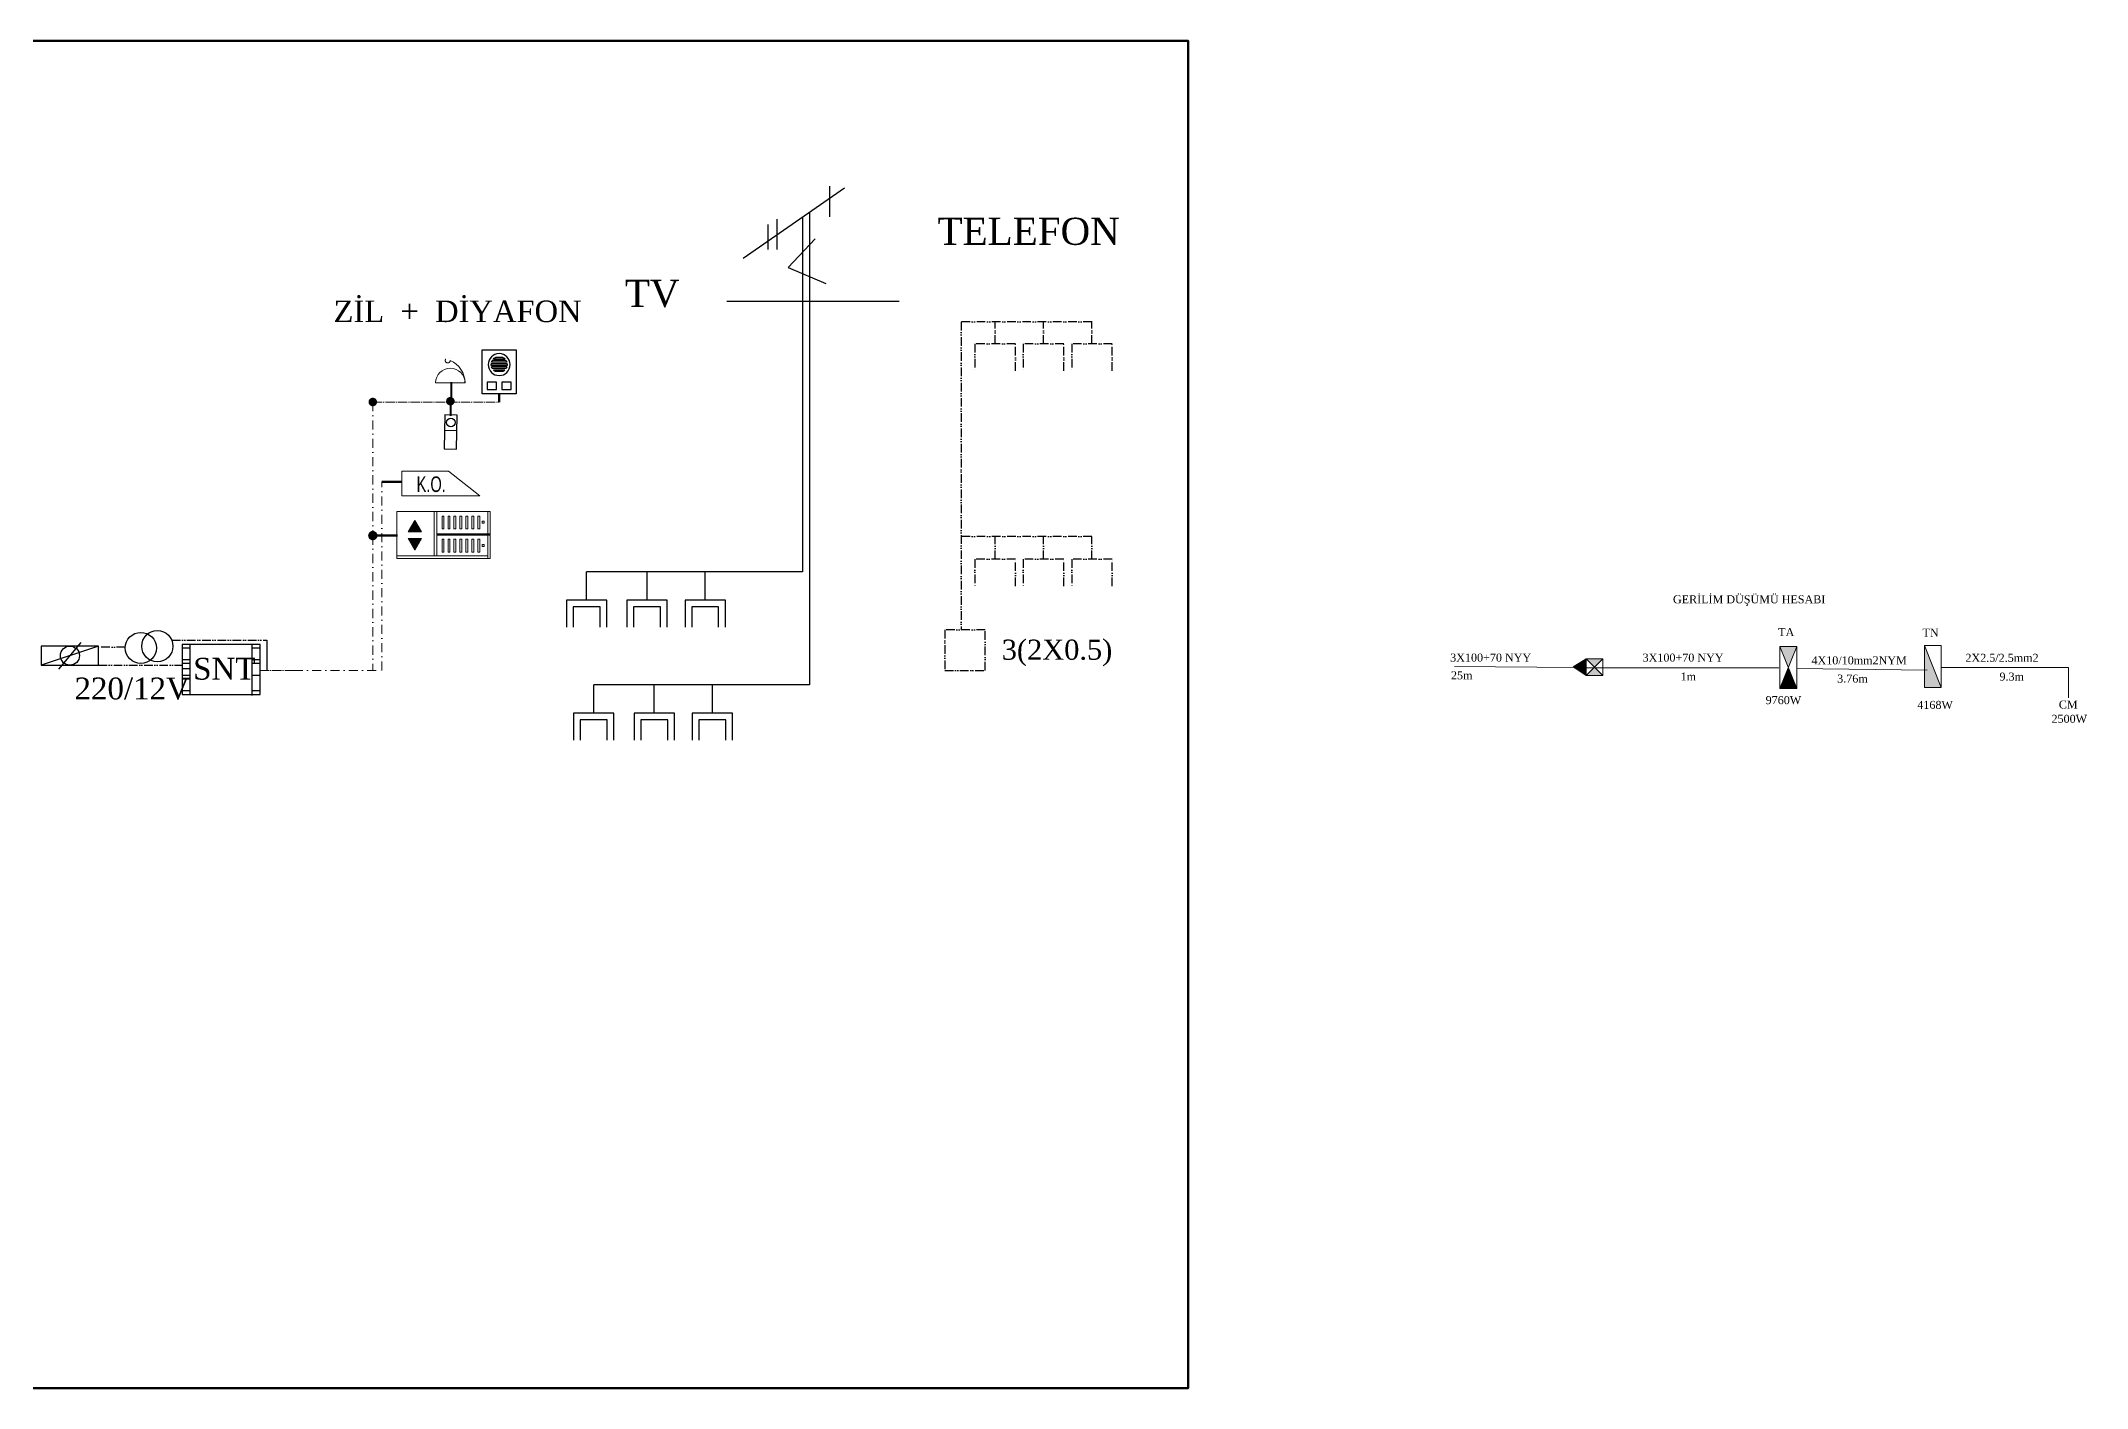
# Model space of a CAD drawing. Header units: millimetres. Extents: x -1928 to 11205, y 969 to 2843.
# Drawn here: x 8357 to 11205, y 969 to 2843 of the extents above; entities that cross this region are included whole.
import ezdxf

# ---------------------------------------------------------------- set-up
doc = ezdxf.new("R2010")
doc.units = ezdxf.units.MM
for name, pattern in [('ACAD_ISO12W100', [21, 12, -3, 0, -3, 0, -3]), ('CENTER', [17.5, 13, -1.5, 1.5, -1.5]), ('CONTINOUS', [0]), ('DASHDOT', [25.4, 12.7, -6.35, 0, -6.35]), ('HIDDEN', [0.375, 0.25, -0.125])]:
    doc.linetypes.add(name, pattern=pattern)
for name, color, linetype in [('AYD', 10, 'Continuous'), ('IŞIK', 4, 'Continuous'), ('NORMAL', 70, 'Continuous'), ('SEMBOLLER', 7, 'Continuous'), ('TELEFON', 3, 'HIDDEN')]:
    doc.layers.add(name, color=color, linetype=linetype)
for name, color, linetype, lineweight in [('BOŞ', 7, 'Continuous', 20), ('DİYAFON', 41, 'DASHDOT', 20), ('ELEKT', 2, 'Continuous', 50), ('K.OTM', 61, 'DASHDOT', 20), ('sh_sigorta şalter', 4, 'Continuous', 30), ('ZİL', 53, 'DASHDOT', 20)]:
    doc.layers.add(name, color=color, linetype=linetype, lineweight=lineweight)
doc.styles.add('EREN', font='1simpl~1.shx', dxfattribs={"height": 2})
doc.styles.add('MEKAN', font='times.ttf')

# ---------------------------------------------------------------- blocks, each defined once
blk = doc.blocks.new('KAAC')
at = {"layer": 'SEMBOLLER', "color": 9}
for p, q in [((-0.081, 0.306), (0.081, 0.306)), ((-0.081, 0.29), (0.081, 0.29)), ((-0.078, 0.322), (0.078, 0.322)), ((-0.078, 0.274), (0.078, 0.274)), ((-0.071, 0.338), (0.071, 0.338)), ((-0.071, 0.258), (0.071, 0.258)), ((-0.059, 0.354), (0.059, 0.354)), ((-0.059, 0.242), (0.059, 0.242)), ((-0.039, 0.37), (0.039, 0.37)), ((-0.039, 0.226), (0.039, 0.226))]:
    blk.add_line(p, q, dxfattribs=at)
at = {"layer": 'SEMBOLLER', "color": 4}
blk.add_lwpolyline([(-0.175, 0.45), (-0.175, 0), (0.175, 0), (0.175, 0.45)], close=True, dxfattribs=at)
at = {"layer": 'SEMBOLLER', "color": 3}
for points in [[(-0.123, 0.045), (-0.123, 0.12), (-0.028, 0.12), (-0.028, 0.045)], [(0.028, 0.045), (0.028, 0.12), (0.123, 0.12), (0.123, 0.045)]]:
    blk.add_lwpolyline(points, close=True, dxfattribs=at)
at = {"layer": 'SEMBOLLER', "color": 2}
blk.add_circle((0, 0.298), 0.112, dxfattribs=at)
at = {"layer": 'SEMBOLLER', "color": 9}
for start, end in [(174.3781, 185.6219), (150.6713, 162.9089), (197.0911, 209.3287), (118.155, 136.7056), (223.2944, 241.845), (43.2944, 61.845), (298.155, 316.7056), (17.0911, 29.3287), (330.6713, 342.9089), (354.3781, 5.6219)]:
    blk.add_arc((0, 0.298), 0.0817, start, end, dxfattribs=at)

msp = doc.modelspace()

# ---------------------------------------------------------------- hatches: boundary and pattern name
at = {"layer": 'BOŞ'}
h = msp.add_hatch(color=3, dxfattribs=at)
h.paths.add_polyline_path([(10789.4, 1971.1), (10801.1, 2000.3), (10777.7, 2000.3)])
h.paths.add_polyline_path([(10801.1, 1942), (10789.4, 1971.1), (10777.7, 1942)])
for points in [[(10979, 2001.6), (10979, 1943.3), (11002.3, 1943.3)], [(10490, 1972), (10507.9, 1960.1), (10507.9, 1983.4)], [(10801.1, 1942), (10789.4, 1971.1), (10777.7, 1942)]]:
    msp.add_hatch(color=3, dxfattribs=at).paths.add_polyline_path(points)
h = msp.add_hatch(color=3, dxfattribs=at)
h.paths.add_polyline_path([(10519.5, 1971.8), (10531.2, 1983.4), (10507.9, 1983.4)])
h.paths.add_polyline_path([(10531.2, 1960.1), (10519.5, 1971.8), (10507.9, 1960.1)])
h.paths.add_polyline_path([(10507.9, 1983.4), (10490, 1972), (10507.9, 1960.1)])

# ---------------------------------------------------------------- linework, layer by layer
at = {"layer": 'BOŞ', "color": 3}
for p, q in [((10777.7, 2000.3), (10801.1, 1942)), ((10777.7, 1942), (10801.1, 2000.3)), ((11002.3, 1943.3), (10979, 2001.6)), ((10496.5, 1971.2), (10324.6, 1972.8)), ((10507.9, 1983.4), (10490, 1972)), ((10507.9, 1960.1), (10490, 1972)), ((10776.3, 1970.7), (10491.4, 1970.7)), ((10531.2, 1960.1), (10507.9, 1983.4)), ((10531.2, 1983.4), (10507.9, 1960.1)), ((10520.2, 1971.2), (10518.9, 1971.2)), ((10801.1, 1969.7), (10982.8, 1967.7)), ((11002.3, 1971.2), (11179.2, 1971.2)), ((11179.2, 1971.2), (11179.2, 1929.1))]:
    msp.add_line(p, q, dxfattribs=at)
for points in [[(10777.7, 2000.3), (10777.7, 1942), (10801.1, 1942), (10801.1, 2000.3)], [(11002.3, 2001.6), (11002.3, 1943.3), (10979, 1943.3), (10979, 2001.6)], [(10507.9, 1983.4), (10507.9, 1960.1), (10531.2, 1960.1), (10531.2, 1983.4)]]:
    msp.add_lwpolyline(points, close=True, dxfattribs=at)
at = {"layer": 'DİYAFON', "lineweight": 40, "ltscale": 4.5}
msp.add_line((8927.9, 2368.2), (8927.9, 2348), dxfattribs=at)
at = {"layer": 'DİYAFON', "color": 2, "linetype": 'CENTER'}
for p, q in [((8819, 2340.6), (8994.7, 2340.6)), ((8661.4, 1967), (8709, 1967))]:
    msp.add_line(p, q, dxfattribs=at)
at = {"layer": 'DİYAFON', "color": 2}
for p, q in [((8819, 2340.6), (8819, 2154.7)), ((8831.4, 1967), (8831.4, 2229.6)), ((8709, 1967), (8831.4, 1967))]:
    msp.add_line(p, q, dxfattribs=at)
at = {"layer": 'DİYAFON', "linetype": 'Continuous'}
for p, q in [((8852.5, 2123), (8852.5, 2188.1)), ((8852.5, 2188.1), (8982.6, 2188.1)), ((8868.2, 2159.8), (8877.5, 2175.9)), ((8880.1, 2171.4), (8868.5, 2159.8)), ((8880.3, 2171), (8869.1, 2159.8)), ((8879.7, 2172.1), (8869.4, 2161.8)), ((8879.5, 2172.5), (8870.2, 2163.2)), ((8880.8, 2170.3), (8870.2, 2159.8)), ((8881, 2169.9), (8870.8, 2159.8)), ((8879.1, 2173.2), (8871.8, 2165.9)), ((8881.4, 2169.2), (8871.9, 2159.8)), ((8878.9, 2173.6), (8872.5, 2167.3)), ((8881.6, 2168.8), (8872.5, 2159.8)), ((8882, 2168.1), (8873.7, 2159.8)), ((8878.4, 2174.3), (8874.1, 2170)), ((8882.2, 2167.7), (8874.2, 2159.8)), ((8878.2, 2174.7), (8874.9, 2171.3)), ((8882.6, 2167), (8875.4, 2159.8)), ((8882.9, 2166.6), (8876, 2159.8)), ((8877.8, 2175.4), (8876.5, 2174.1)), ((8883.3, 2165.9), (8877.1, 2159.8)), ((8877.6, 2175.8), (8877.3, 2175.4)), ((8877.5, 2175.9), (8886.8, 2159.8)), ((8883.5, 2165.5), (8877.7, 2159.8)), ((8883.9, 2164.8), (8878.8, 2159.8)), ((8904.5, 2126.6), (8904.5, 2188.1)), ((8908.2, 2126.6), (8908.2, 2188.1)), ((8915.4, 2181.9), (8915.4, 2164)), ((8918.1, 2181.9), (8915.4, 2181.9)), ((8918.1, 2164), (8918.1, 2181.9)), ((8923.8, 2181.9), (8923.8, 2164)), ((8926.4, 2181.9), (8923.8, 2181.9)), ((8926.4, 2164), (8926.4, 2181.9)), ((8932, 2181.9), (8932, 2164)), ((8934.6, 2181.9), (8932, 2181.9)), ((8934.6, 2164), (8934.6, 2181.9)), ((8940.2, 2181.9), (8940.2, 2164)), ((8942.8, 2181.9), (8940.2, 2181.9)), ((8942.8, 2164), (8942.8, 2181.9)), ((8948.5, 2181.9), (8948.5, 2164)), ((8951.2, 2181.9), (8948.5, 2181.9)), ((8951.2, 2164), (8951.2, 2181.9)), ((8956.9, 2181.9), (8956.9, 2164)), ((8959.5, 2181.9), (8956.9, 2181.9)), ((8959.5, 2164), (8959.5, 2181.9)), ((8965.1, 2181.9), (8965.1, 2164)), ((8967.8, 2181.9), (8965.1, 2181.9)), ((8967.8, 2164), (8967.8, 2181.9)), ((8971.4, 2174.9), (8971.4, 2172.1)), ((8974, 2174.9), (8971.4, 2174.9)), ((8971.4, 2172.1), (8974, 2172.1)), ((8974, 2172.1), (8974, 2174.9)), ((8979, 2188.1), (8979, 2123)), ((8982.6, 2188.1), (8982.6, 2123)), ((8886.8, 2159.8), (8868.2, 2159.8)), ((8877.5, 2134.6), (8868.2, 2150.7)), ((8868.2, 2150.7), (8886.8, 2150.7)), ((8868.7, 2150.7), (8868.4, 2150.4)), ((8869.8, 2150.7), (8868.8, 2149.7)), ((8870.4, 2150.7), (8869, 2149.3)), ((8871.6, 2150.7), (8869.4, 2148.6)), ((8872.1, 2150.7), (8869.6, 2148.3)), ((8873.3, 2150.7), (8870.1, 2147.5)), ((8873.9, 2150.7), (8870.3, 2147.2)), ((8875, 2150.7), (8870.7, 2146.4)), ((8875.6, 2150.7), (8870.9, 2146.1)), ((8876.7, 2150.7), (8871.3, 2145.3)), ((8877.3, 2150.7), (8871.5, 2145)), ((8878.5, 2150.7), (8872, 2144.2)), ((8879, 2150.7), (8872.2, 2143.9)), ((8880.2, 2150.7), (8872.6, 2143.2)), ((8880.8, 2150.7), (8872.8, 2142.8)), ((8881.9, 2150.7), (8873.2, 2142.1)), ((8882.5, 2150.7), (8873.4, 2141.7)), ((8883.6, 2150.7), (8873.9, 2141)), ((8884.2, 2150.7), (8874.1, 2140.6)), ((8885.4, 2150.7), (8874.5, 2139.9)), ((8885.9, 2150.7), (8874.7, 2139.5)), ((8886.5, 2150.2), (8875.1, 2138.8)), ((8885.7, 2148.8), (8875.3, 2138.4)), ((8884.1, 2146.1), (8875.8, 2137.7)), ((8883.4, 2144.7), (8876, 2137.3)), ((8881.8, 2142), (8876.4, 2136.6)), ((8881, 2140.6), (8876.6, 2136.2)), ((8879.4, 2137.9), (8877, 2135.5)), ((8878.6, 2136.5), (8877.2, 2135.1)), ((8886.8, 2150.7), (8877.5, 2134.6)), ((8884.1, 2164.5), (8879.4, 2159.8)), ((8884.5, 2163.7), (8880.6, 2159.8)), ((8884.8, 2163.4), (8881.1, 2159.8)), ((8885.2, 2162.6), (8882.3, 2159.8)), ((8885.4, 2162.3), (8882.9, 2159.8)), ((8885.8, 2161.5), (8884, 2159.8)), ((8886, 2161.2), (8884.6, 2159.8)), ((8886.4, 2160.4), (8885.7, 2159.8)), ((8886.6, 2160.1), (8886.3, 2159.8)), ((8908.2, 2157), (8982.3, 2157)), ((8908.2, 2156.3), (8982.3, 2156.3)), ((8908.2, 2155.5), (8982.3, 2155.5)), ((8915.4, 2164), (8918.1, 2164)), ((8915.4, 2149.6), (8915.4, 2131.7)), ((8918.1, 2149.6), (8915.4, 2149.6)), ((8918.1, 2131.7), (8918.1, 2149.6)), ((8923.8, 2164), (8926.4, 2164)), ((8923.8, 2149.6), (8923.8, 2131.7)), ((8926.4, 2149.6), (8923.8, 2149.6)), ((8926.4, 2131.7), (8926.4, 2149.6)), ((8932, 2164), (8934.6, 2164)), ((8932, 2149.6), (8932, 2131.7)), ((8934.6, 2149.6), (8932, 2149.6)), ((8934.6, 2131.7), (8934.6, 2149.6)), ((8940.2, 2164), (8942.8, 2164)), ((8940.2, 2149.6), (8940.2, 2131.7)), ((8942.8, 2149.6), (8940.2, 2149.6)), ((8942.8, 2131.7), (8942.8, 2149.6)), ((8948.5, 2164), (8951.2, 2164)), ((8948.5, 2149.6), (8948.5, 2131.7)), ((8951.2, 2149.6), (8948.5, 2149.6)), ((8951.2, 2131.7), (8951.2, 2149.6)), ((8956.9, 2164), (8959.5, 2164)), ((8956.9, 2149.6), (8956.9, 2131.7)), ((8959.5, 2149.6), (8956.9, 2149.6)), ((8959.5, 2131.7), (8959.5, 2149.6)), ((8965.1, 2164), (8967.8, 2164)), ((8965.1, 2149.6), (8965.1, 2131.7)), ((8967.8, 2149.6), (8965.1, 2149.6)), ((8967.8, 2131.7), (8967.8, 2149.6)), ((8971.4, 2142.5), (8971.4, 2139.7)), ((8974, 2142.5), (8971.4, 2142.5)), ((8971.4, 2139.7), (8974, 2139.7)), ((8974, 2139.7), (8974, 2142.5)), ((8979, 2126.6), (8852.5, 2126.6)), ((8982.6, 2123), (8852.5, 2123)), ((8915.4, 2131.7), (8918.1, 2131.7)), ((8923.8, 2131.7), (8926.4, 2131.7)), ((8932, 2131.7), (8934.6, 2131.7)), ((8940.2, 2131.7), (8942.8, 2131.7)), ((8948.5, 2131.7), (8951.2, 2131.7)), ((8956.9, 2131.7), (8959.5, 2131.7)), ((8965.1, 2131.7), (8967.8, 2131.7))]:
    msp.add_line(p, q, dxfattribs=at)
at = {"layer": 'DİYAFON', "lineweight": 40, "ltscale": 4.5}
msp.add_lwpolyline([(8927.5, 2321.6), (8927.5, 2338.7)], dxfattribs=at)
at = {"layer": 'DİYAFON', "color": 2}
msp.add_lwpolyline([(8819, 2154.7), (8819, 1967)], dxfattribs=at)
at = {"layer": 'ELEKT'}
for p, q in [((8994.7, 2352.3), (8994.7, 2340.6)), ((8831.4, 2229.6), (8860.1, 2229.6)), ((8853.2, 2155), (8819, 2155))]:
    msp.add_line(p, q, dxfattribs=at)
at = {"layer": 'ELEKT', "color": 11, "true_color": 0xff8088}
msp.add_lwpolyline([(7106.8, 2843.1), (9954, 2843.1), (9954, 968.5), (7106.8, 968.5)], close=True, dxfattribs=at)
at = {"layer": 'IŞIK'}
for points, const_width in [([(8822, 2340.6, -1), (8816, 2340.6, -1)], 5.88), ([(8924, 2341.8, 1), (8930, 2341.8, 1)], 5.88), ([(8822.3, 2154.7, -1), (8815.7, 2154.7, -1)], 6.35)]:
    msp.add_lwpolyline(points, format="xyb", close=True, dxfattribs=dict(at, const_width=const_width))
at = {"layer": 'K.OTM', "linetype": 'Continuous'}
for p, q in [((8859.6, 2209.9), (8859.6, 2244.6)), ((8859.6, 2244.6), (8924.6, 2244.6)), ((8924.6, 2244.6), (8968, 2209.9)), ((8968, 2209.9), (8859.6, 2209.9))]:
    msp.add_line(p, q, dxfattribs=at)
at = {"layer": 'SEMBOLLER', "color": 4, "linetype": 'Continuous'}
for p, q in [((8919.2, 2322.6), (8918.4, 2275.3)), ((8936.3, 2322.3), (8919.2, 2322.6)), ((8935.5, 2275), (8936.3, 2322.3)), ((8918.9, 2301.3), (8935.9, 2301)), ((8918.4, 2275.3), (8935.5, 2275))]:
    msp.add_line(p, q, dxfattribs=at)
msp.add_circle((8927.6, 2312.1), 5.96, dxfattribs=at)
at = {"layer": 'sh_sigorta şalter', "lineweight": 30, "ltscale": 5}
for p, q in [((8437.1, 2000.9), (8357.6, 1974.4)), ((8381.8, 1969.1), (8412.9, 2006.2))]:
    msp.add_line(p, q, dxfattribs=at)
msp.add_lwpolyline([(8357.6, 1974.4), (8437.1, 1974.4), (8437.1, 2000.9), (8357.6, 2000.9)], close=True, dxfattribs=at)
msp.add_circle((8397.4, 1987.7), 13.3, dxfattribs=at)
at = {"layer": 'TELEFON', "linetype": 'ACAD_ISO12W100', "lineweight": 25}
for p, q in [((9638.2, 2452.2), (9638.2, 2023.5)), ((9820, 2452.2), (9638.2, 2452.2)), ((9685.3, 2421.7), (9685.3, 2453.2)), ((9752.6, 2421.7), (9752.6, 2453.2)), ((9820, 2421.7), (9820, 2453.2)), ((9657.2, 2421.7), (9657.2, 2384.2)), ((9713.4, 2421.7), (9657.2, 2421.7)), ((9713.4, 2384.2), (9713.4, 2421.7)), ((9724.5, 2421.7), (9724.5, 2384.2)), ((9780.8, 2421.7), (9724.5, 2421.7)), ((9780.8, 2384.2), (9780.8, 2421.7)), ((9791.9, 2421.7), (9791.9, 2384.2)), ((9848.1, 2421.7), (9791.9, 2421.7)), ((9848.1, 2384.2), (9848.1, 2421.7)), ((9820, 2153.3), (9638.2, 2153.3)), ((9685.3, 2121.8), (9685.3, 2153.3)), ((9752.6, 2121.8), (9752.6, 2153.3)), ((9820, 2121.8), (9820, 2153.3)), ((9657.2, 2121.8), (9657.2, 2084.3)), ((9713.4, 2121.8), (9657.2, 2121.8)), ((9713.4, 2084.3), (9713.4, 2121.8)), ((9724.5, 2121.8), (9724.5, 2084.3)), ((9780.8, 2121.8), (9724.5, 2121.8)), ((9780.8, 2084.3), (9780.8, 2121.8)), ((9791.9, 2121.8), (9791.9, 2084.3)), ((9848.1, 2121.8), (9791.9, 2121.8)), ((9848.1, 2084.3), (9848.1, 2121.8)), ((8474.3, 1999.3), (8437.1, 1999.3)), ((8539.1, 2009), (8671.6, 2009)), ((8437.1, 1974.4), (8553.3, 1974.4))]:
    msp.add_line(p, q, dxfattribs=at)
at = {"layer": 'TELEFON', "color": 2, "linetype": 'CONTINOUS', "lineweight": 25}
for p, q in [((8662.1, 2003.2), (8553.6, 2003.2)), ((8553.6, 2003.2), (8553.6, 1933.8)), ((8553.9, 1998.6), (8564.4, 1998.6)), ((8564.5, 2003.2), (8564.5, 1933.8)), ((8651.2, 1932.4), (8651.2, 2003.2)), ((8651.6, 1998.6), (8662.1, 1998.6)), ((8662.1, 1933.8), (8662.1, 2003.2)), ((8553.6, 1969.7), (8564.5, 1969.7)), ((8553.9, 1982.4), (8564.4, 1982.4)), ((8553.9, 1977), (8564.4, 1977)), ((8651.6, 1982.4), (8662.1, 1982.4)), ((8651.6, 1977), (8662.1, 1977)), ((8553.9, 1960.7), (8564.4, 1960.7)), ((8553.9, 1955.3), (8564.4, 1955.3)), ((8553.9, 1939), (8564.4, 1939)), ((8651.6, 1960.7), (8662.1, 1960.7)), ((8651.6, 1939), (8662.1, 1939)), ((8553.6, 1933.8), (8662.1, 1933.8))]:
    msp.add_line(p, q, dxfattribs=at)
at = {"layer": 'TELEFON', "color": 3, "linetype": 'CONTINOUS', "lineweight": 25}
msp.add_line((8671.6, 2009), (8671.6, 1967), dxfattribs=at)
at = {"layer": 'TELEFON', "linetype": 'ACAD_ISO12W100', "lineweight": 25}
msp.add_lwpolyline([(9615.1, 1967.2), (9671.4, 1967.2), (9671.4, 2023.5), (9615.1, 2023.5)], close=True, dxfattribs=at)
at = {"layer": 'TELEFON', "color": 2, "linetype": 'CONTINOUS', "lineweight": 25}
for centre in [(8519.1, 2000.8), (8496.1, 1998.4)]:
    msp.add_circle(centre, 21.7, dxfattribs=at)
at = {"layer": 'ZİL', "linetype": 'ByBlock', "lineweight": 25}
for p, q in [((9334.4, 2540.6), (9475.8, 2638.6)), ((9454.5, 2640.8), (9454.5, 2598.5)), ((9381.4, 2594.9), (9381.4, 2552.7)), ((9414, 2595.8), (9414, 2596)), ((9417, 2597.9), (9417, 2104.4)), ((9427, 2604.8), (9427, 1947.1)), ((9369, 2587.5), (9369, 2552.7)), ((9434.7, 2567.5), (9397.4, 2527.7)), ((9397.4, 2527.7), (9449.6, 2505.4)), ((9311.6, 2480.9), (9551.6, 2480.9)), ((9200.8, 2104.4), (9116.6, 2104.4)), ((9116.6, 2065), (9116.6, 2104.4)), ((9417, 2104.4), (9200.8, 2104.4)), ((9200.8, 2065), (9200.8, 2104.4)), ((9281.7, 2065), (9281.7, 2104.4)), ((9144.7, 2065), (9088.5, 2065)), ((9088.5, 2065), (9088.5, 2027.5)), ((9135.3, 2055.7), (9097.8, 2055.7)), ((9097.8, 2055.7), (9097.8, 2027.5)), ((9135.3, 2027.5), (9135.3, 2055.7)), ((9144.7, 2027.5), (9144.7, 2065)), ((9228.9, 2065), (9172.7, 2065)), ((9172.7, 2065), (9172.7, 2027.5)), ((9219.6, 2055.7), (9182.1, 2055.7)), ((9182.1, 2055.7), (9182.1, 2027.5)), ((9219.6, 2027.5), (9219.6, 2055.7)), ((9228.9, 2027.5), (9228.9, 2065)), ((9309.8, 2065), (9253.6, 2065)), ((9253.6, 2065), (9253.6, 2027.5)), ((9300.4, 2055.7), (9262.9, 2055.7)), ((9262.9, 2055.7), (9262.9, 2027.5)), ((9300.4, 2027.5), (9300.4, 2055.7)), ((9309.8, 2027.5), (9309.8, 2065)), ((9210.8, 1947.1), (9126.6, 1947.1)), ((9126.6, 1907.7), (9126.6, 1947.1)), ((9427, 1947.1), (9210.8, 1947.1)), ((9210.8, 1907.7), (9210.8, 1947.1)), ((9291.7, 1907.7), (9291.7, 1947.1)), ((9154.7, 1907.7), (9098.5, 1907.7)), ((9098.5, 1907.7), (9098.5, 1870.2)), ((9145.3, 1898.3), (9107.8, 1898.3)), ((9107.8, 1898.3), (9107.8, 1870.2)), ((9145.3, 1870.2), (9145.3, 1898.3)), ((9154.7, 1870.2), (9154.7, 1907.7)), ((9238.9, 1907.7), (9182.7, 1907.7)), ((9182.7, 1907.7), (9182.7, 1870.2)), ((9229.6, 1898.3), (9192.1, 1898.3)), ((9192.1, 1898.3), (9192.1, 1870.2)), ((9229.6, 1870.2), (9229.6, 1898.3)), ((9238.9, 1870.2), (9238.9, 1907.7)), ((9319.8, 1907.7), (9263.6, 1907.7)), ((9263.6, 1907.7), (9263.6, 1870.2)), ((9310.4, 1898.3), (9272.9, 1898.3)), ((9272.9, 1898.3), (9272.9, 1870.2)), ((9310.4, 1870.2), (9310.4, 1898.3)), ((9319.8, 1870.2), (9319.8, 1907.7))]:
    msp.add_line(p, q, dxfattribs=at)
at = {"layer": 'ZİL', "linetype": 'ByBlock'}
msp.add_line((8906.5, 2367.3), (8947.4, 2367.3), dxfattribs=at)
at = {"layer": 'ZİL'}
msp.add_circle((8923.3, 2398.4), 3.41, dxfattribs=at)
at = {"layer": 'ZİL', "linetype": 'ByBlock'}
for centre, radius, end in [((8913.7, 2367.3), 33.7, 67.3495), ((8926.9, 2367.3), 20.4, 180)]:
    msp.add_arc(centre, radius, 0, end, dxfattribs=at)

# ---------------------------------------------------------------- block references
at = {"layer": 'AYD', "color": 10, "xscale": -136.2878227722971, "yscale": 136.2878227722659, "zscale": 136.2878227657453}
msp.add_blockref('KAAC', (8994.9, 2352.1), dxfattribs=at)

# ---------------------------------------------------------------- texts
at = {"style": 'MEKAN'}
for s, height, p in [('TELEFON', 37.8, (9605.1, 2559.3)), ('TV', 37.8, (9169.9, 2472.9)), ('3(2X0.5)', 28, (9694.5, 1982))]:
    msp.add_text(s, height=height, dxfattribs=at).set_placement(p)
at = {"layer": 'BOŞ', "color": 3, "style": 'MEKAN'}
for s, height, p in [('GERİLİM DÜŞÜMÜ HESABI', 11.138, (10628.8, 2060.5)), ('TA', 11.14, (10775.3, 2014.8)), (' TN', 11.14, (10971.9, 2014.2)), ('3X100+70 NYY', 11.138, (10318.7, 1979.4)), (' 25m', 11.14, (10315.6, 1954.8)), ('3X100+70 NYY', 11.138, (10586.5, 1979.4)), ('4X10/10mm2NYM', 11.138, (10821.6, 1975.6)), ('2X2.5/2.5mm2', 11.138, (11035.9, 1979.1)), ('1m', 11.14, (10639.4, 1953.1)), ('3.76m', 11.14, (10857.4, 1950.2)), ('9.3m', 11.14, (11083.3, 1953)), ('9760W', 11.14, (10757.8, 1920.2)), ('4168W', 11.14, (10968.9, 1913.6)), ('CM', 11.14, (11165.9, 1914)), ('2500W', 11.14, (11155.7, 1894.2))]:
    msp.add_text(s, height=height, dxfattribs=at).set_placement(p)
at = {"layer": 'DİYAFON', "color": 2, "insert": (8764.4, 2481.8), "char_height": 30, "width": 549.459, "attachment_point": 1, "style": 'MEKAN'}
msp.add_mtext('{\\C7;ZİL  +  DİYAFON}', dxfattribs=at)
at = {"layer": 'K.OTM', "linetype": 'Continuous', "style": 'EREN', "width": 0.7}
msp.add_text('K.O.', height=21.69, dxfattribs=at).set_placement((8880, 2215.4))
at = {"layer": 'NORMAL', "style": 'MEKAN'}
for s, p in [('SNT', (8569, 1954.3)), ('220/12V', (8403.8, 1926.8))]:
    msp.add_text(s, height=30.36, dxfattribs=at).set_placement(p)

doc.saveas('drawing.dxf')
